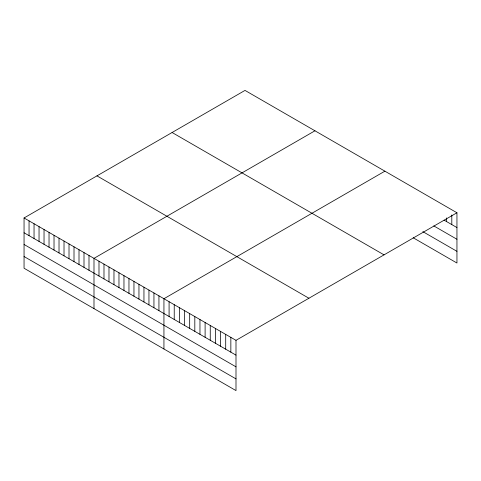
<?xml version="1.0" encoding="UTF-8"?>
<svg xmlns="http://www.w3.org/2000/svg" width="481" height="481" viewBox="0 0 481 481"><rect width="100%" height="100%" fill="white"/><g stroke="black" fill="none" stroke-linecap="round" stroke-linejoin="round"><path stroke-width="0.72" d="M456.95 212.77L235.997 340.338L235.997 390.596L24.05 268.23L24.05 217.971L245.003 90.404L456.95 212.77L456.95 263.029L413.197 237.77M314.947 130.784L93.993 258.351L93.993 308.61M384.89 171.164L163.937 298.731L163.937 348.99M444.083 220.136L456.95 227.567M433.79 225.896L456.95 239.267M422.847 231.638L456.95 251.329M172.09 132.503L384.036 254.87M96.964 175.872L308.91 298.238M24.05 217.971L235.997 340.338M24.05 232.768L235.997 355.134M24.05 244.468L235.997 366.835M24.05 256.529L235.997 378.89M451.803 214.977L451.803 224.591M446.657 217.923L446.657 221.621M230.85 337.367L230.85 352.158M225.703 334.391L225.703 349.188M220.557 331.421L220.557 346.218M215.404 328.451L215.404 343.248M210.257 325.481L210.257 340.271M205.11 322.504L205.11 337.301M199.964 319.534L199.964 334.331M194.817 316.564L194.817 331.361M189.67 313.594L189.67 328.385M184.524 310.618L184.524 325.415M179.377 307.648L179.377 322.444M174.23 304.677L174.23 319.474M169.084 301.707L169.084 316.498M158.94 295.851L158.94 310.642M153.944 292.965L153.944 307.762M148.948 290.079L148.948 304.876M143.951 287.193L143.951 301.99M138.955 284.313L138.955 299.104M133.958 281.427L133.958 296.224M128.962 278.541L128.962 293.338M123.966 275.655L123.966 290.452M118.969 272.775L118.969 287.566M113.973 269.889L113.973 284.686M108.983 267.003L108.983 281.8M103.986 264.123L103.986 278.914M98.99 261.237L98.99 276.034M88.997 255.465L88.997 270.262M84.001 252.585L84.001 267.376M79.004 249.699L79.004 264.496M74.008 246.813L74.008 261.61M69.011 243.933L69.011 258.724M64.015 241.047L64.015 255.844M59.019 238.161L59.019 252.958M54.022 235.275L54.022 250.072M49.032 232.395L49.032 247.186M44.036 229.509L44.036 244.306M39.039 226.623L39.039 241.42M34.043 223.737L34.043 238.534M29.046 220.857L29.046 235.648"/></g></svg>
